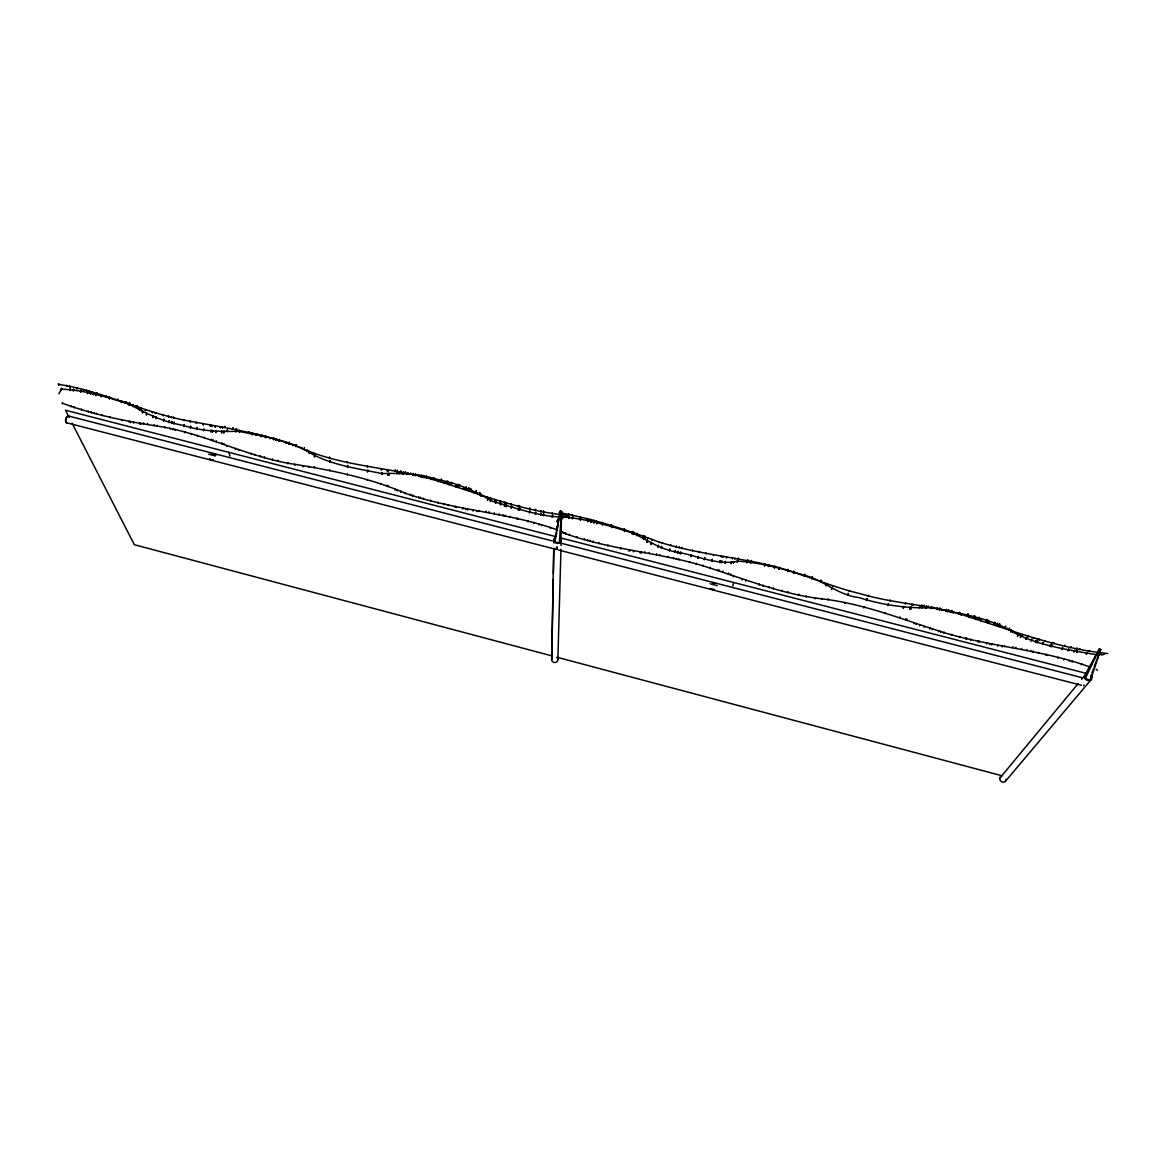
<?xml version="1.0" encoding="UTF-8"?>
<svg xmlns="http://www.w3.org/2000/svg" width="1166" height="1166" viewBox="0 0 1166 1166"><rect width="100%" height="100%" fill="white"/><g stroke="black" fill="none" stroke-linecap="round" stroke-linejoin="round"><path stroke-width="1.5" d="M83.588 390.537L83.588 389.459M86.605 391.31L86.605 390.246M260.295 456.795L260.31 455.746M89.243 392.038L89.243 390.96M91.881 392.767L91.881 391.689M264.376 457.888L264.376 456.839M97.142 394.21L97.157 393.146M272.363 459.972L272.378 458.908M105.581 396.644L105.596 395.58M611.159 525.91L611.173 525.181M277.756 461.342L277.77 460.293M117.795 400.302L117.81 399.238M125.214 402.693L125.228 401.614M126.467 403.086L126.482 402.022M129.849 404.252L129.863 403.188M551.649 659.577L553.719 549.273M551.766 658.834L553.282 579.24M553.384 573.818L553.865 548.486M553.967 543.065L554.025 539.727M136.378 406.686L136.407 405.608M137.573 407.153L137.603 406.089M294.765 465.307L294.779 464.257M140.94 409.12L140.969 408.056M561.633 511.408L561.021 537.672L559.33 542.962L554.404 541.68L560.263 511.058L561.633 511.408L559.33 542.962M145.371 410.665L145.4 409.601M303.073 466.954L303.102 465.904M152.25 412.691L152.28 411.627M155.442 413.551L155.472 412.487M308.655 467.318L308.684 466.269M557.858 659.694L560.963 549.23M561.05 545.601L561.21 540.179M163.327 415.65L163.357 414.586M314.31 467.668L314.339 466.619M168.604 416.976L168.633 415.912M624.189 529.801L624.218 529.072M171.329 417.661L171.373 416.597M173.705 418.23L173.734 417.166M183.805 420.62L183.849 419.556M254.727 455.206L254.771 454.303L254.815 455.119M329.803 470.845L329.847 469.796M190.218 422.048L190.262 420.984M196.296 423.375L196.354 422.311M203.219 424.832L203.263 423.768M632.016 532.308L632.045 531.565M210.259 426.173L210.303 425.109M211.833 426.479L211.891 425.415M347.337 475.087L347.395 474.037M633.327 532.716L633.371 531.987M215.112 427.018L215.171 425.954M220.403 427.762L220.461 426.698M222.429 427.966L222.487 426.902M224.863 427.485L224.921 426.421M233.011 428.986L233.083 427.907M236.392 429.729L236.45 428.665M367.203 480.363L367.261 479.313M248.956 432.863L249.028 431.799M257.963 435.268L258.036 434.189M381.165 484.415L381.238 483.365M262.059 436.39L262.131 435.326M270.133 438.678L270.221 437.614M386.923 486.295L386.995 485.245M387.928 486.616L388.001 485.566M275.599 440.252L275.672 439.188M395.041 490.143L395.114 489.093M1097.833 657.624L1097.658 658.251M397.14 490.959L397.227 489.909M804.453 575.348C782.882 569.008 760.261 562.26 737.422 561.21C717.906 565.743 697.268 555.643 677.971 552.334C661.195 549.827 648.077 540.499 633.663 533.43C609.556 525.72 584.822 518.127 559.418 516.786L556.634 521.61M400.71 492.271L400.798 491.221M292.928 445.616L293.016 444.552M405.068 493.699L405.141 492.664M410.388 495.331L410.476 494.297M301.469 448.531L301.557 447.467M412.647 496.016L412.735 494.982M307.43 451.271L307.518 450.207M418.623 497.751L418.711 496.716M313.479 453.749L313.581 452.685M420.445 498.276L420.547 497.241M423.389 499.106L423.491 498.071M329.41 458.238L329.512 457.174M430.502 501.045L430.589 500.01M438.008 503.26L438.081 501.992M347.235 462.625L347.351 461.561M443.707 504.499L443.809 503.45M444.538 504.703L444.64 503.668M448.342 505.665L448.458 504.616M454.973 507.254L455.075 506.219M456.197 507.56L456.314 506.51M367.319 467.129L367.436 466.065M61.273 390.129L61.507 388.103M462.815 509.046L462.931 508.012M70.047 390.61L70.281 388.584M255.777 435.384L255.966 433.665M381.399 469.927L381.515 468.878M465.525 509.644L465.657 508.609M467.508 510.052L467.624 509.017M73.4 391.047L73.633 389.021M80.643 392.272L80.891 390.246M387.199 470.889L387.316 469.825M388.205 471.064L388.322 470M473.105 511.145L473.236 510.11M87.465 393.685L87.712 391.645M90.54 394.312L90.773 392.286M93.178 394.939L93.426 392.913M395.172 471.093L395.303 470.029M476.981 511.685L477.098 510.635M95.816 395.565L96.064 393.54M101.107 396.819L101.355 394.793M397.271 471.428L397.402 470.364M478.949 511.568L479.08 510.519M557.217 527.338L557.537 526.201L557.217 527.338M109.458 399.064L109.706 397.023M400.827 472.07L400.958 471.006M405.17 473.002L405.316 471.939M486.018 512.18L486.149 511.145M121.424 402.561L121.687 400.536M128.566 404.981L128.828 402.955M410.534 474.27L410.665 473.207M488.889 512.734L489.02 511.685M129.776 405.404L130.038 403.363M132.953 406.672L133.216 404.631M412.808 474.824L412.939 473.76M138.958 409.455L139.22 407.43M140.022 410.024L140.284 407.998M142.427 412.983L142.689 410.957M418.827 476.34L418.958 475.276M420.678 476.821L420.809 475.757M494.165 513.798L494.297 512.763M146.42 415.067L146.683 413.041M423.637 477.594L423.783 476.53M152.921 417.617L153.183 415.577M156.011 418.638L156.273 416.612M499.077 514.876L499.223 513.827M163.677 421.086L163.94 419.06M168.851 422.602L169.128 420.576M430.822 479.547L430.968 478.483M503.187 515.809L503.318 514.774M171.548 423.389L171.825 421.363M173.894 424.001L174.171 421.975M504.82 516.203L504.965 515.153M183.966 426.581L184.257 424.555M438.387 481.645L438.605 480.042M509.906 517.398L510.052 516.363M190.422 428.082L190.699 426.056M444.188 483.307L444.333 482.243M445.033 483.555L445.179 482.491M1104.537 654.097L1102.599 654.884L1097.658 654.257M196.573 429.423L196.865 427.383M448.881 484.677L449.027 483.613M203.613 430.837L203.904 428.811M516.888 519.132L517.034 518.083M518.112 519.438L518.258 518.389M1086.566 653.937L1086.727 652.8M210.871 432.032L211.163 430.006M212.489 432.309L212.795 430.269M215.943 432.688L216.235 430.648M455.585 486.703L455.731 485.639M456.824 487.082L456.97 486.018M221.613 433.052L221.904 431.026M223.828 433.052L224.12 431.012M227.137 431.507L227.428 429.467M463.529 489.195L463.674 488.131M1074.119 651.619L1074.28 650.497M1076.976 652.202L1077.136 651.08M1091.216 675.318A3.964 3.352 30.5 0 1 1090.502 680.099L1085.196 678.729L1099.261 648.996L1100.733 649.375L1090.502 680.099A3.964 3.352 30.5 0 1 1085.138 678.714A3.964 3.352 30.5 0 1 1085.852 673.933L1085.91 673.919M235.896 432.003L236.202 429.962M466.269 490.07L466.415 489.006M528.14 522.018L528.285 520.983M1068.406 650.453L1068.566 649.331M1090.502 680.099L1091.216 675.274M239.409 432.455L239.715 430.414M468.251 490.74L468.805 487.709M1085.196 678.729L1086.056 673.001L1099.261 648.996M252.25 434.831L252.57 432.79M473.921 492.708L474.081 491.644M533.766 523.505L533.926 522.47M1062.328 649.039L1062.488 647.917M477.812 494.267L477.973 493.203M556.401 547.801L556.284 549.361M1051.528 646.387L1051.703 645.264M261.33 436.827L261.636 434.787M265.44 437.804L265.746 435.763M538.998 524.962L539.158 523.928M1050.216 646.051L1050.391 644.929M273.471 439.874L273.791 437.833M486.936 498.261L487.111 497.212M541.622 525.691L541.782 524.656M1042.768 644.055L1042.943 642.947M278.878 441.316L279.199 439.276M489.851 499.121L490.026 498.071M1035.627 641.985L1035.802 640.863M1037.361 642.495L1037.536 641.373M495.2 500.637L495.361 499.587M1031.283 640.659L1031.473 639.551M295.814 446.651L296.149 444.61M500.185 501.992L500.36 500.928L500.331 501.846M550.323 528.242L550.483 527.192M1026.124 638.968L1026.299 637.846M303.976 449.799L304.311 447.759M309.165 453.428L309.5 451.388M504.339 503.071L504.514 502.007M556.109 536.404L556.823 532.017M557.071 530.559L560.263 511.058M1020.644 636.986L1020.833 635.878M314.441 457.028L314.776 454.988M506 503.479L506.175 502.429M1017.67 635.849L1017.86 634.727M511.16 504.791L511.335 503.727M1009.144 629.757L1009.333 628.649M1010.878 631.578L1011.068 630.471M329.803 462.494L330.138 460.468M518.229 506.496L518.404 505.432M1005.238 627.731L1005.427 626.623M519.468 506.787L519.642 505.738M565.904 534.217L566.078 533.183M997.28 624.655L997.469 623.548M999.553 624.32L998.985 626.521M347.41 467.406L347.76 465.365M569.402 535.325L569.576 534.29M994.379 623.693L994.583 622.586M529.641 509.134L529.816 508.085M985.97 620.982L986.174 619.875M987.296 621.376L987.485 620.268M535.354 510.431L535.544 509.367M367.538 472.041L367.902 470M577.01 537.628L577.185 536.593M978.813 618.869L979.017 617.761M381.85 474.606L382.229 472.565M540.674 511.553L540.864 510.504M543.341 512.122L543.531 511.058M973.785 617.484L973.974 616.377M974.689 617.718L974.878 616.625M387.87 475.276L388.234 473.236M388.905 475.393L389.284 473.352M584.239 539.683L584.428 538.648M967.532 615.823L967.838 614.161M396.877 473.848L397.242 471.807M399.122 473.862L399.486 471.807M552.232 513.885L552.422 512.836M587.489 540.601L587.679 539.567M959.341 613.797L959.545 612.704M402.882 474.037L403.261 471.997M407.4 474.562L407.779 472.507M590.302 541.359L590.492 540.324M412.881 475.436L413.26 473.396M415.198 475.83L415.577 473.79M559.418 513.157L559.607 512.093M593.13 542.117L593.319 541.082M948.264 611.305L948.468 610.212M951.529 611.99L951.733 610.882M421.305 477.025L421.684 474.97M423.171 477.404L423.55 475.364M562.245 515.649L562.449 514.6M946.253 610.882L946.457 609.774M426.173 478.031L426.552 475.99M433.373 479.692L433.752 477.652M568.614 514.891L568.819 513.842M598.77 543.633L598.974 542.598M937.085 609.133L937.289 608.04M939.607 609.57L939.825 608.477M440.923 481.558L441.491 478.993M572.185 515.693L572.375 514.643M931.124 608.142L931.342 607.049M446.68 483.088L447.088 481.033M447.525 483.307L447.919 481.267M926.198 607.544L926.402 606.451M451.329 484.371L451.738 482.316M457.947 486.339L458.34 484.284M579.925 517.573L580.129 516.509M607.763 545.936L607.952 544.901M919.624 607.267L919.828 606.174M922.073 607.311L922.291 606.203M459.171 486.703L459.564 484.648M465.715 488.86L466.123 486.805M470.335 490.478L470.729 488.437M556.896 547.043L556.59 549.448M557.071 547.087L556.867 549.58M587.27 519.482L587.475 518.418M590.564 520.342L590.768 519.278M909.83 608.623L910.048 607.53M910.938 608.754L911.156 607.661M475.772 492.65L476.18 490.609M479.43 494.573L479.838 492.533M481.077 496.322L481.485 494.282M593.421 521.115L593.625 520.065L593.538 520.969M903.388 607.88L903.606 606.786M288.847 444.421L289.299 442.162M487.563 500.418L487.971 498.363M596.278 521.902L596.482 520.838M490.361 501.511L490.784 499.456M495.535 503.377L495.944 501.336M601.991 523.476L602.21 522.412M620.72 549.084L620.924 548.049M500.389 504.98L500.812 502.94M504.47 506.233L504.893 504.193M888.084 605.11L888.317 604.017M506.102 506.714L506.525 504.674M511.189 508.187L511.612 506.146M611.057 526.07L611.275 525.021M628.547 550.833L628.765 549.798M518.185 510.067L518.608 508.012M519.409 510.373L519.847 508.332M629.873 551.124L630.092 550.09M529.539 512.865L529.976 510.81M633.4 551.824L633.619 550.789M535.238 514.191L535.675 512.136M624.087 529.962L624.32 528.912M866.63 600.155L866.863 599.062M540.587 515.27L541.024 513.229M543.269 515.824L543.706 513.769M640.207 552.976L640.44 551.941M552.232 517.413L552.669 515.357M631.914 532.468L632.147 531.404M641.446 553.15L641.664 552.116M559.418 516.786L559.651 515.751M562.435 518.71L562.872 516.669M633.24 532.891L633.459 531.827M636.738 534.101L636.957 533.037M644.681 552.815L644.9 551.78M847.901 594.952L848.134 593.858M568.775 518.418L569.227 516.378M649.2 553.427L649.433 552.393M572.419 518.928L572.87 516.873M643.399 536.593L643.632 535.529M644.594 537.074L644.827 536.01M580.289 520.284L580.741 518.229M587.679 521.829L588.145 519.774M647.494 538.954L647.728 537.89M831.635 589.18L831.868 588.101M591.002 522.514L591.468 520.459M593.858 523.199L594.325 521.144M651.911 540.499L652.144 539.45M656.341 554.797L656.56 553.763M826.111 585.434L826.359 584.355M596.73 523.884L597.181 521.829M602.458 525.239L602.924 523.184M659.665 555.526L659.898 554.491M820.587 581.645L820.835 580.566M611.494 527.659L611.961 525.604M658.994 542.598L659.227 541.549M662.332 543.502L662.565 542.452M667.914 557.363L668.162 556.328M811.798 578.278L812.046 577.199M624.422 531.419L624.889 529.364M632.118 534.013L632.599 531.958M633.43 534.451L633.91 532.396M636.84 535.806L637.321 533.751M670.596 545.688L670.844 544.639M673.452 558.674L673.7 557.639M643.282 538.75L643.763 536.695M644.434 539.348L644.915 537.293M676.178 547.102L676.426 546.052M676.338 559.359L676.572 558.325M793.492 572.564L793.74 571.5M646.897 542.409L647.378 540.354M651.094 544.595L651.575 542.54M679.064 547.831L679.312 546.781M678.831 559.971L679.064 558.951M681.6 548.428L681.848 547.379M787.633 571.005L787.881 569.941M657.959 547.262L658.455 545.207M661.239 548.341L661.734 546.286M778.917 568.775L779.18 567.696M669.371 550.935L669.867 548.88M674.866 552.524L675.362 550.483M692.385 550.979L692.633 549.929M774.472 567.711L774.72 566.632M561.181 514.658L561.385 514.177M560.555 527.673L560.788 527.557M677.723 553.369L678.218 551.314M680.23 554.01L680.725 551.97M689.485 562.668L689.733 561.648M699.279 552.538L699.542 551.489M690.942 556.765L691.438 554.71M764.634 565.51L764.896 564.446M696.262 564.461L696.525 563.44M697.807 558.368L698.317 556.313M705.853 553.981L706.115 552.932M704.366 559.797L704.876 557.742M750.671 562.901L750.933 561.823M702.704 566.21L702.967 565.189M711.858 561.312L712.368 559.272M713.359 555.57L713.621 554.52M746.852 562.376L747.115 561.312M768.715 564.985L768.321 566.545L768.744 564.912M719.611 562.61L720.122 560.569M721.084 557.086L721.346 556.036M721.346 562.901L721.871 560.861M725.033 563.324L725.558 561.269M737.276 561.75L737.553 560.671M722.818 557.421L723.08 556.371M731.242 563.265L731.505 562.201M731.111 563.761L731.636 561.706M733.618 563.295L734.026 561.721M710.036 568.25L710.298 567.23M725.165 562.828L725.427 561.764M726.462 558.033L726.739 556.984M737.16 562.231L737.684 560.176M559.651 514.25L559.476 514.789M719.728 562.129L720.005 561.05M721.462 562.42L721.739 561.342M732.452 558.937L732.729 557.887M746.721 562.872L747.246 560.817M750.54 563.397L751.064 561.327M717.498 570.466L717.775 569.445M734.784 559.214L735.061 558.164M738.136 558.922L738.413 557.873M732.831 585.857L733.691 582.504M711.974 560.817L712.251 559.753M719.174 570.976L719.451 569.941M764.488 566.006L765.027 563.95M704.483 559.301L704.76 558.237M722.672 572.098L722.935 571.078M774.326 568.206L774.865 566.137M804.161 576.412L804.773 574.095M697.924 557.873L698.201 556.809M747.479 560.7L747.756 559.651M751.254 561.546L751.531 560.496M778.786 569.27L779.325 567.201M691.044 556.269L691.336 555.205M728.313 574.066L728.59 573.045M787.487 571.5L788.027 569.445M730.47 574.896L730.747 573.876M793.332 573.06L793.886 571.005M680.332 553.515L680.623 552.465M733.21 576.791L733.487 575.771M674.968 552.028L675.26 550.979M677.825 552.873L678.116 551.81M765.1 565L765.392 563.95M811.638 578.773L812.192 576.718M669.473 550.439L669.765 549.375M820.427 582.125L820.995 580.07M742.042 579.954L742.319 578.934M774.909 567.609L775.201 566.559M825.951 585.915L826.519 583.86M831.46 589.675L832.028 587.606M661.341 547.845L661.632 546.781M745.657 581.12L745.949 580.1M779.369 568.833L779.66 567.784M658.061 546.767L658.353 545.703M768.817 566.049L769.152 564.854M651.196 544.085L651.488 543.035M788.085 571.296L788.376 570.247M847.726 595.432L848.309 593.377M558.689 519.803L558.572 519.788M643.37 538.255L643.676 537.191M644.521 538.852L644.813 537.803M646.999 541.913L647.29 540.864M762.797 586.046L763.045 585.172L762.826 585.93M793.944 572.972L794.25 571.923M866.455 600.636L867.038 598.581M633.517 533.955L633.808 532.891M636.928 535.296L637.234 534.247M759.124 585.084L759.416 584.064M632.205 533.518L632.511 532.454M887.909 605.591L888.492 603.536M624.495 530.924L624.801 529.874M768.744 587.737L769.035 586.717M812.352 578.657L812.658 577.607M903.198 608.361L903.796 606.305M611.567 527.149L611.873 526.099M773.131 588.917L773.422 587.897M909.626 609.104L910.238 607.049M910.748 609.235L911.36 607.18M821.243 581.688L821.564 580.624M919.42 607.748L920.032 605.679M921.883 607.792L922.495 605.722M602.53 524.744L602.837 523.694M925.993 608.025L926.606 605.97M930.92 608.623L931.532 606.568M596.803 523.374L597.109 522.324M781.745 591.162L782.051 590.142M826.971 584.414L827.277 583.364M936.881 609.614L937.493 607.544M939.402 610.051L940.029 607.996M591.075 522.018L591.395 520.969M593.931 522.689L594.252 521.654M832.743 586.862L833.063 585.813M946.034 611.363L946.661 609.293M587.751 521.319L588.072 520.269M787.56 592.634L787.866 591.628M948.06 611.786L948.687 609.716M951.31 612.471L951.937 610.401M580.347 519.774L580.668 518.724M959.122 614.293L959.749 612.223M572.491 518.418L572.812 517.383M1107.7 653.528C1059.005 648.762 1013.473 630.893 967.27 616.42L968.057 613.68M568.848 517.923L569.168 516.873C543.648 518.433 517.893 508.478 493.378 501.584C476.413 492.241 459.01 483.424 439.145 479.998C420.285 473.731 401.104 473.017 382.04 473.585C357.598 468.47 330.867 465.249 309.325 452.408C288.425 439.626 262.292 436.332 238.447 431.245C219.82 431.828 201.018 431.26 182.552 425.211C163.313 421.873 146.202 413.784 129.907 404.383C107.68 397.227 84.841 390.114 61.39 389.123L58.883 393.831M849.3 591.512L849.62 590.462M973.566 617.965L974.193 615.896M974.47 618.199L975.097 616.144M978.595 619.35L979.236 617.28M562.493 518.214L562.814 517.179M985.751 621.463L986.392 619.394M987.077 621.857L987.719 619.787M559.257 517.296L559.593 516.261M994.161 624.16L994.802 622.105M552.29 516.902L552.611 515.868M997.047 625.136L997.702 623.067M999.131 625.909L999.787 623.839M543.327 515.314L543.648 514.279M806.07 596.977L806.391 595.957M868.233 596.176L868.568 595.141M1005.005 628.212L1005.66 626.142M1008.911 630.238L1009.567 628.168M1010.645 632.059L1011.301 629.99L1010.762 630.617M540.645 514.774L540.966 513.74M1017.437 636.315L1018.093 634.26M535.296 513.681L535.617 512.646M798.448 595.316L798.797 594.208M1020.41 637.467L1021.066 635.397M1025.891 639.434L1026.546 637.379M255.631 435.268L256.112 433.781M529.583 512.355L529.918 511.32M554.404 541.68L555.832 537.264A3.658 3.25 1.4 0 0 554.52 541.913A3.658 3.25 1.4 0 0 559.855 542.642A3.658 3.25 1.4 0 0 560.176 537.861M815.194 598.814L815.53 597.808M1031.05 641.14L1031.706 639.07M1035.379 642.466L1036.035 640.396M1037.113 642.962L1037.784 640.906M1042.521 644.536L1043.191 642.466M518.229 509.557L518.564 508.522M519.453 509.877L519.788 508.842M821.607 599.353L821.928 598.333M1049.968 646.518L1050.639 644.448M1051.28 646.853L1051.951 644.798M511.233 507.691L511.568 506.656M889.877 601.058L890.212 600.009M504.514 505.738L504.849 504.703M506.146 506.204L506.481 505.17M828.006 599.849L828.341 598.843M1062.066 649.506L1062.751 647.451M500.433 504.484L500.768 503.45M1068.143 650.92L1068.828 648.864M1073.857 652.1L1074.542 650.03M495.565 502.881L495.914 501.846M905.268 604.163L905.618 603.128M1076.714 652.683L1077.399 650.613M490.405 501.001L490.74 499.966M1086.304 654.403L1086.989 652.333M487.592 499.908L487.942 498.873M911.725 605.285L912.074 604.236M912.861 605.475L913.211 604.425M1097.585 654.811L1097.92 653.776M479.459 494.063L479.809 493.043M481.106 495.812L481.456 494.778M844.854 603.347L845.19 602.326M475.801 492.139L476.151 491.119M921.446 605.854L921.796 604.819M923.88 606.262L924.23 605.227M468.426 489.254L468.776 488.219M470.35 489.968L470.7 488.948M927.961 607.034L928.325 605.985M465.744 488.35L466.094 487.33M932.873 608.098L933.223 607.049M457.961 485.828L458.325 484.794M459.185 486.178L459.55 485.158M451.359 483.861L451.708 482.826M938.805 609.512L939.169 608.477M941.326 610.124L941.691 609.089M446.709 482.578L447.059 481.558M447.54 482.797L447.89 481.777M440.937 481.033L441.477 479.503M863.685 607.909L864.035 606.903M947.958 611.815L948.322 610.765M949.969 612.339L950.348 611.29M953.22 613.185L953.599 612.135M433.388 479.182L433.737 478.162M804.817 576.252L805.181 575.217M426.173 477.521L426.537 476.5M961.032 615.298L961.411 614.249M421.32 476.515L421.684 475.495M423.185 476.894L423.55 475.874M412.895 474.926L413.26 473.906M415.213 475.32L415.577 474.3M969.238 617.557L969.806 615.998M407.415 474.037L407.779 473.032M975.49 619.35L975.869 618.301M402.882 473.527L403.261 472.507M884.834 613.52L885.213 612.514M976.394 619.612L976.773 618.563M396.877 473.338L397.242 472.317M399.122 473.338L399.486 472.332M980.519 620.822L980.898 619.773M387.87 474.766L388.234 473.746M388.905 474.868L389.284 473.862M987.675 622.965L988.068 621.915M381.85 474.096L382.229 473.075M989.001 623.358L989.395 622.323M996.085 625.603L996.478 624.553M899.598 617.805L899.977 616.799M367.523 471.53L367.902 470.51M1001.069 627.221L1001.463 626.171M1091.886 672.928L1093.519 668.614M1094.116 667.01L1100.733 649.375M905.632 619.758L906.011 618.752M906.682 620.108L907.061 619.102M1006.943 629.246L1007.337 628.212M1010.835 630.835L1011.243 629.8M1012.569 631.972L1012.962 630.937M347.395 466.896L347.774 465.89M913.707 623.664L914.086 622.659M915.878 624.524L916.272 623.504M1019.448 634.756L1019.842 633.721M1022.451 635.659L1022.844 634.61M919.61 625.88L919.989 624.874M1027.989 637.234L1028.397 636.184M329.774 461.984L330.167 460.978M924.186 627.381L924.58 626.375M1033.222 638.633L1033.615 637.598M1037.594 639.77L1038.002 638.735M929.856 629.115L930.249 628.11M1039.358 640.221L1039.766 639.187M314.412 456.504L314.805 455.512M932.261 629.844L932.654 628.838M1044.823 641.591L1045.232 640.557M309.136 452.904L309.529 451.898M303.947 449.289L304.341 448.283M938.645 631.695L939.038 630.689M1052.359 643.413L1052.767 642.379M1053.685 643.734L1054.093 642.699M295.785 446.126L296.179 445.12M940.598 632.249L941.006 631.243M943.746 633.138L944.154 632.132M1064.602 646.27L1065.024 645.235M278.834 440.806L279.242 439.801M951.398 635.208L951.806 634.217M1070.767 647.669L1071.19 646.634M273.427 439.363L273.835 438.358M1076.553 648.894L1076.976 647.859M1079.454 649.52L1079.876 648.485M261.271 436.303L261.68 435.312M265.396 437.294L265.804 436.288M959.327 637.54L959.866 636.345M1089.175 651.488L1089.612 650.453M252.206 434.306L252.614 433.315M965.652 638.939L966.06 637.933M966.541 639.157L966.964 638.166M239.351 431.93L239.773 430.939M970.666 640.192L971.089 639.201M1100.31 653.499L1100.748 652.464M235.838 431.478L236.246 430.487M227.079 430.983L227.487 429.992M977.866 641.941L978.289 640.936M221.54 432.528L221.963 431.551M223.77 432.528L224.178 431.537M979.192 642.262L979.615 641.256M215.885 432.163L216.308 431.172M210.798 431.522L211.221 430.531M212.431 431.784L212.853 430.793M986.421 643.894L986.859 642.903M203.54 430.327L203.963 429.336M989.38 644.565L989.817 643.559M196.5 428.899L196.937 427.907M991.552 645.017L991.989 644.011M190.35 427.558L190.772 426.581M997.732 646.241L998.169 645.235M183.893 426.071L184.33 425.08M1002.075 646.882L1002.512 645.877M173.821 423.477L174.259 422.5M1004.422 646.839L1004.873 645.833M168.779 422.077L169.216 421.101M171.46 422.864L171.898 421.888M163.59 420.562L164.027 419.585M1012.394 647.64L1012.831 646.649M1015.528 648.252L1015.98 647.247M152.833 417.093L153.271 416.116M155.923 418.113L156.361 417.137M146.333 414.542L146.77 413.566M1021.27 649.433L1021.722 648.427M142.339 412.458L142.777 411.481M138.871 408.931L139.308 407.954M139.935 409.499L140.372 408.523M1026.59 650.599L1027.057 649.593M132.851 406.147L133.303 405.17M1031.021 651.619L1031.473 650.613M128.479 404.456L128.93 403.48M129.688 404.864L130.126 403.888M1032.784 652.042L1033.251 651.036M121.322 402.037L121.774 401.06M1038.265 653.339L1038.731 652.333M109.356 398.524L109.808 397.548M1045.742 655.19L1046.223 654.184M1047.053 655.511L1047.52 654.52M101.005 396.294L101.457 395.318M93.076 394.414L93.528 393.438M95.714 395.041L96.166 394.064M87.363 393.146L87.814 392.184M90.423 393.787L90.89 392.811M80.541 391.732L80.993 390.77M1057.781 658.28L1058.247 657.289M73.283 390.523L73.749 389.561M69.931 390.085L70.397 389.109M1063.786 659.869L1064.252 658.877M61.157 389.604L61.623 388.628M1069.339 661.413L1069.82 660.422M1072.122 662.186L1072.603 661.195M1081.319 664.868L1081.815 663.877M999.758 778.232L1078.186 683.538M1081.64 679.355L1084.016 676.499M1005.442 781.293L1091.201 679.545M568.338 515.416C522.616 511.32 479.867 493.976 436.463 480.538C394.123 467.726 348.955 467.231 307.474 450.732C267.582 433.3 224.47 427.966 182.275 419.731C140.182 410.957 101.442 390.872 58.65 384.386M1096.025 654.636C1067.342 649.666 1036.37 645.366 1010.966 631.025C987.602 617.164 958.714 613.476 932.261 607.719C907.6 608.579 883.085 605.227 858.919 597.575C838.077 595.185 823.925 580.449 804.467 575.246M713.242 582.971L714.19 583.102A3.687 3.294 12.5 0 1 715.079 583.437M559.52 512.632C593.625 519.059 626.885 529.787 659.111 542.073C691.992 552.407 726.17 556.24 759.634 563.018C794.483 569.824 826.213 585.624 860.493 593.771C895.677 604.207 932.465 604.673 967.27 616.42M287.74 463.223C327.865 469.373 368.5 477.346 406.016 493.48C455.221 510.752 507.589 512.122 556.736 529.699M287.813 463.237C244.773 455.075 205.814 434.758 162.686 426.931C128.77 421.917 94.796 415.227 62.352 403.188M559.797 512.515L561.167 512.865M1099.028 650.57L1100.5 650.949M555.016 536.433L65.471 410.228L68.736 416.626M560.132 537.759L1086.668 673.496M68.298 415.956L552.276 540.907M560.205 542.962L1082.237 677.723M208.656 454.23L215.316 455.95M710.138 583.758L717.294 585.609M66.812 422.806L555.103 549.128M558.441 549.988L1081.494 685.302M552.101 655.948L134.323 544.697L72.059 423.112M557.1 657.274L1001.667 775.682M1090.37 667.141C1043.366 649.87 993.388 647.203 945.67 633.123C904.845 620.399 864.691 603.726 821.768 598.843C779.384 593.917 739.871 577.039 699.469 564.767C653.791 551.693 606.072 549.128 561.283 532.148M560.161 530.807L565.845 533.401M714.583 583.321L713.694 582.971A3.687 3.294 12.4 0 0 712.747 582.84M214.296 454.142L213.48 453.822A3.6 3.032 -15.1 0 0 211.644 453.778M1096.2 669.299L1097.497 670.246M58.3 383.949L59 384.824M66.345 385.407L67.03 386.296M69.523 386.121L70.222 387.01M76.533 387.812L77.218 388.686M83.252 389.561L83.923 390.435M86.269 390.333L86.94 391.222M88.907 391.062L89.578 391.951M91.546 391.791L92.201 392.665M96.822 393.234L97.478 394.123M105.261 395.668L105.917 396.542M117.489 399.34L118.116 400.215M124.908 401.716L125.534 402.591M126.161 402.11L126.788 402.984M129.543 403.29L130.155 404.15M136.087 405.71L136.699 406.584M137.282 406.191L137.894 407.051M140.649 408.158L141.246 409.018M145.094 409.703L145.692 410.563M151.974 411.729L152.557 412.589M155.165 412.589L155.748 413.449M163.051 414.688L163.634 415.533M168.327 416.014L168.895 416.874M171.067 416.714L171.635 417.559M173.442 417.268L173.996 418.128M183.558 419.658L184.097 420.503M189.971 421.101L190.51 421.946M196.063 422.427L196.588 423.273M202.986 423.87L203.496 424.715M210.026 425.226L210.536 426.071M211.6 425.532L212.11 426.377M214.879 426.056L215.389 426.902M220.185 426.8L220.68 427.645M222.21 427.018L222.706 427.849M224.644 426.523L225.14 427.368M232.806 428.024L233.287 428.869M236.173 428.767L236.654 429.613M248.766 431.916L249.233 432.746M257.773 434.306L258.225 435.151M261.869 435.443L262.321 436.273M269.958 437.731L270.395 438.562M275.409 439.305L275.846 440.136M292.768 444.669L293.176 445.499M301.324 447.584L301.717 448.4M307.285 450.324L307.678 451.14M313.333 452.816L313.727 453.632M329.278 457.291L329.643 458.107M347.118 461.692L347.453 462.494M367.217 466.196L367.538 466.998M381.311 469.009L381.603 469.796M387.112 469.971L387.404 470.758M388.118 470.131L388.409 470.918M228.711 452.306L230.037 456.11M395.099 470.16L395.376 470.962M397.198 470.496L397.475 471.297M68.867 417.005L68.386 416.043A3.513 1.53 -76.2 0 0 66.302 417.457L65.966 418.259A3.513 1.53 -76.2 0 0 65.646 421.611A3.513 1.53 -76.2 0 0 66.928 422.646M400.754 471.137L401.017 471.924M405.112 472.07L405.374 472.871M410.461 473.338L410.724 474.139M412.749 473.892L412.997 474.679M418.769 475.422L419.017 476.209M420.62 475.903L420.868 476.69M423.593 476.675L423.826 477.462M285.67 442.22L286.034 443.386M430.779 478.614L431.012 479.401M438.431 480.188L438.576 481.514M444.159 482.389L444.363 483.176M444.989 482.637L445.208 483.409M448.852 483.759L449.056 484.546M455.556 485.785L455.76 486.557M456.795 486.149L456.999 486.936M463.5 488.277L463.689 489.05M466.254 489.152L466.429 489.924M468.251 489.822L468.426 490.595M473.906 491.79L474.081 492.562M477.812 493.349L477.987 494.122M486.951 497.357L487.096 498.115M489.866 498.217L490.012 498.975M495.215 499.733L495.361 500.491M504.353 502.152L504.484 502.91M506.015 502.575L506.146 503.333M511.174 503.887L511.306 504.63M518.258 505.592L518.374 506.335M519.497 505.884L519.613 506.642M529.685 508.23L529.787 508.988M535.398 509.527L535.486 510.271M540.732 510.65L540.82 511.408M543.4 511.218L543.487 511.961M62.294 402.649L62.41 403.713M552.29 512.982L552.363 513.74M70.893 405.739L71.009 406.803M74.201 406.788L74.303 407.867M81.372 408.96L81.46 410.038M88.135 410.884L88.222 411.948M91.167 411.758L91.269 412.822M93.805 412.458L93.892 413.522M559.491 512.253L559.549 512.996M96.428 413.172L96.516 414.236M101.69 414.586L101.777 415.65M562.318 514.745L562.376 515.489M110.012 416.714L110.1 417.778M121.978 419.614L122.051 420.678M568.687 513.987L568.746 514.745M130.373 421.465L130.446 422.529M129.164 421.203L129.237 422.267M133.594 422.092L133.653 423.156M572.258 514.789L572.302 515.547M140.824 423.229L140.882 424.293M139.716 423.083L139.789 424.147M143.491 422.792L143.549 423.856M147.557 423.316L147.616 424.38M154.101 424.541L154.16 425.605M157.177 425.211L157.235 426.275M164.829 426.902L164.887 427.966M580.012 516.669L580.041 517.413M169.988 428.111L170.032 429.19M172.655 428.753L172.714 429.817M252.381 432.586L252.439 433.839M174.987 429.336L175.046 430.4M184.971 431.843L185.015 432.921M587.358 518.579L587.387 519.322M191.341 433.533L191.37 434.597M197.404 435.18L197.433 436.244M590.652 519.438L590.681 520.182M287.798 462.654L287.827 463.806M204.312 437.104L204.341 438.168M211.41 439.218L211.44 440.282M212.999 439.699L213.028 440.763M216.337 440.777L216.366 441.841M221.788 442.672L221.802 443.736M596.38 520.998L596.38 521.741M223.901 443.488L223.916 444.552M226.816 445.383L226.831 446.432M235.27 448.414L235.284 449.478M238.695 449.522L238.709 450.586M602.093 522.572L602.108 523.315M58.65 383.847L58.65 384.926M66.681 385.319L66.695 386.383M69.873 386.019L69.873 387.097M251.331 453.253L251.331 454.303M76.883 387.71L76.883 388.788M213.203 459.87A3.6 3.032 -15.1 0 1 211.367 459.827L210.55 459.506A3.6 3.032 -15.1 0 1 209.88 459.01M211.221 454.186A3.6 3.032 -15.1 0 1 213.043 453.822L213.946 453.938A3.6 3.032 -15.1 0 1 214.763 454.259M215.433 454.755A3.6 3.032 -15.1 0 1 215.914 455.41M212.737 459.739A3.6 3.032 -15.1 0 1 211.804 459.827L210.9 459.71A3.6 3.032 -15.1 0 1 209.414 458.879M214.967 454.638A3.6 3.032 -15.1 0 1 215.448 455.279M556.984 657.653A3.104 2.871 1.3 0 1 557.1 661.516A3.104 2.871 1.3 0 1 552.932 661.953A3.104 2.871 1.3 0 1 552.086 658.149M67.234 422.719A3.513 1.53 -76.1 0 1 65.85 420.678A3.513 1.53 -76.1 0 1 67.293 416.481A3.513 1.53 -76.1 0 1 69.158 417.078M713.884 589.369A3.687 3.294 12.4 0 1 712.936 589.457L711.989 589.326A3.687 3.294 12.4 0 1 710.313 588.436M714.394 589.486A3.687 3.294 12.5 0 1 712.484 589.457L711.595 589.107A3.687 3.294 12.5 0 1 710.823 588.568M1006.127 779.15A3.352 2.93 34 0 1 1003.547 782.138A3.352 2.93 34 0 1 999.845 779.558A3.352 2.93 34 0 1 1001.769 776.119M1084.103 685.025A3.76 0.86 -75 0 1 1083.491 685.754M1097.731 652.566L1098.11 651.663L1097.731 652.566M1094.961 657.872L1095.311 656.939L1094.961 657.872M1091.974 663.687L1091.653 664.751L1091.974 663.687M560.861 520.823L561.196 519.963L560.861 520.823M1099.873 652.217L1099.655 653.266L1099.873 652.217M479.955 494.384L479.794 495.448L479.794 494.53"/></g></svg>
